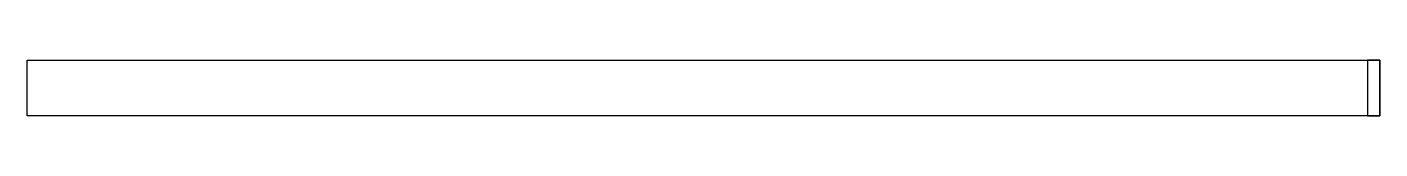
# Model space of a CAD drawing. Header units: millimetres. Extents: x -275 to 275, y 0 to 22.
import ezdxf

# ---------------------------------------------------------------- set-up
doc = ezdxf.new("R2010")
doc.units = ezdxf.units.MM
doc.layers.get('0').update_dxf_attribs({"linetype": 'CONTINUOUS'})

msp = doc.modelspace()

# ---------------------------------------------------------------- linework, layer by layer
msp.add_line((-275, 0), (-275, 22.5))
for points in [[(-275, 22.5), (275, 22.5), (275, 0), (-275, 0)], [(275, 22.5), (270, 22.5), (270, 0), (275, 0)]]:
    msp.add_lwpolyline(points, close=True)

doc.saveas('drawing.dxf')
